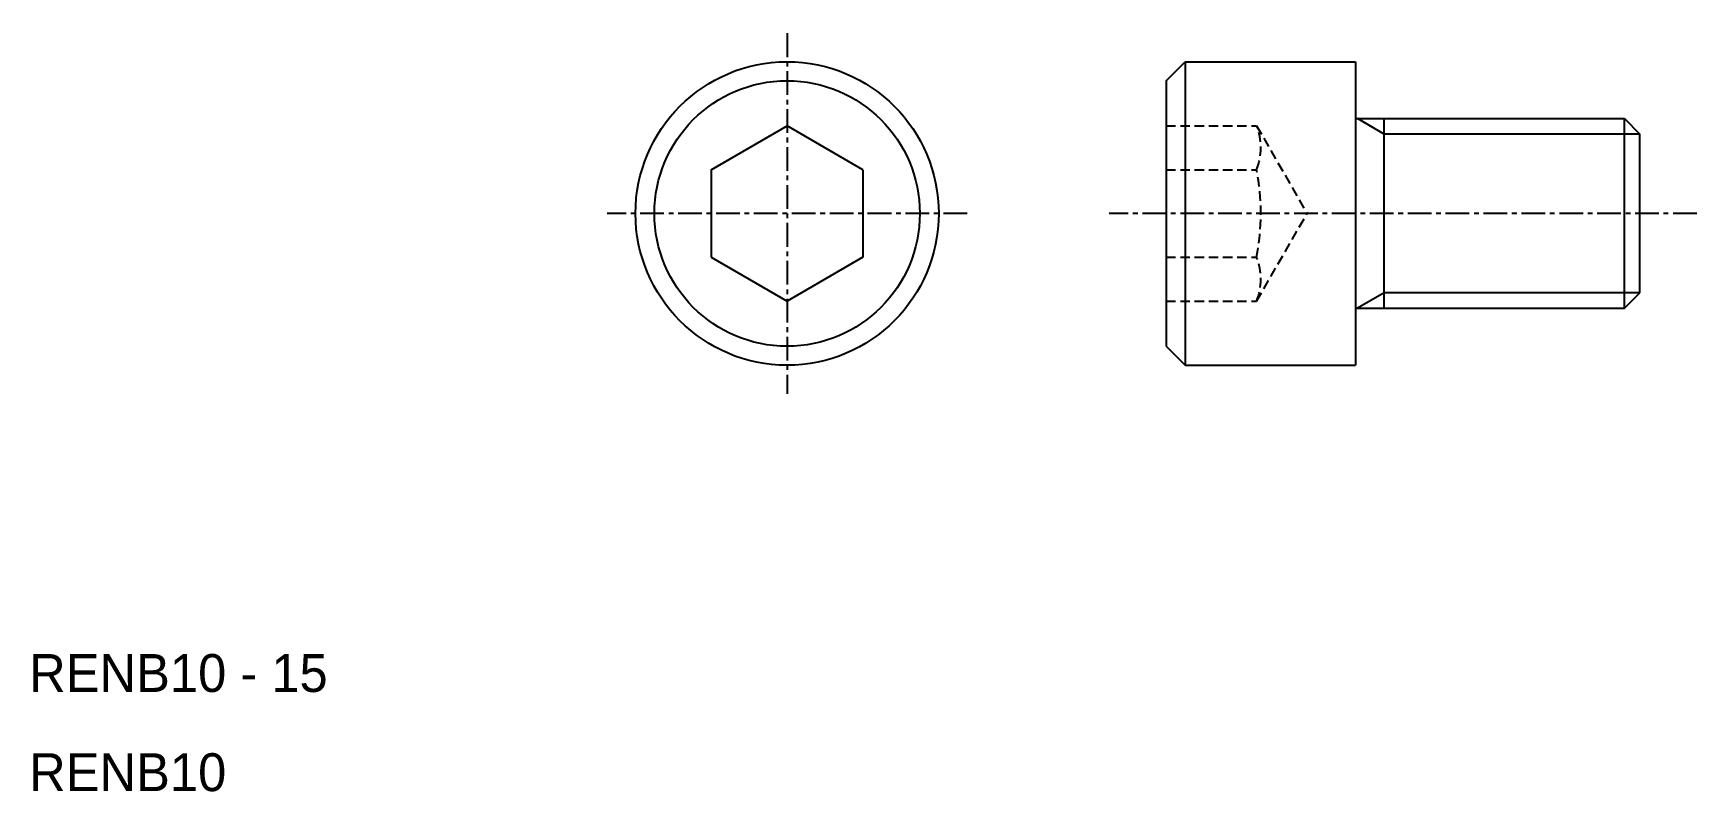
# Model space of a CAD drawing. Extents: x 10.2 to 98, y 10 to 50.
import ezdxf

# ---------------------------------------------------------------- set-up
doc = ezdxf.new("R2010")
doc.units = 0
doc.linetypes.add('CENTER', pattern=[2, 1.25, -0.25, 0.25, -0.25])
doc.linetypes.add('DASHED', pattern=[0.75, 0.5, -0.25])
doc.layers.get('0').update_dxf_attribs({"linetype": 'CONTINUOUS'})
doc.layers.add('CENTER', color=1, linetype='CENTER')

msp = doc.modelspace()

# ---------------------------------------------------------------- linework, layer by layer
at = {"color": 7, "linetype": 'CONTINUOUS'}
for p, q in [((70, 47.457), (71, 48.457)), ((71, 48.457), (71, 32.457)), ((71, 48.457), (80, 48.457)), ((80, 48.457), (80, 45.457)), ((70, 47.457), (70, 33.457)), ((46, 42.767), (50, 45.076)), ((54, 42.767), (50, 45.076)), ((80, 45.457), (94.188, 45.457)), ((80, 45.457), (80, 35.457)), ((81.5, 35.457), (81.5, 45.457)), ((94.188, 35.457), (94.188, 45.457)), ((94.188, 45.457), (95, 44.645)), ((95, 36.269), (95, 44.645)), ((46, 42.767), (46, 38.148)), ((54, 42.767), (54, 38.148)), ((46, 38.148), (50, 35.839)), ((54, 38.148), (50, 35.839)), ((94.188, 35.457), (95, 36.269)), ((80, 35.457), (94.188, 35.457)), ((80, 35.457), (80, 32.457)), ((70, 33.457), (71, 32.457)), ((71, 32.457), (80, 32.457))]:
    msp.add_line(p, q, dxfattribs=at)
at = {"color": 3, "linetype": 'DASHED'}
for p, q in [((70, 45.076), (74.776, 45.076)), ((74.776, 45.076), (77.442, 40.457)), ((70, 42.767), (74.776, 42.767)), ((74.776, 35.839), (77.442, 40.457)), ((70, 38.148), (74.776, 38.148)), ((70, 35.839), (74.776, 35.839))]:
    msp.add_line(p, q, dxfattribs=at)
at = {"color": 3, "linetype": 'CONTINUOUS'}
for p, q in [((81.5, 44.645), (80.094, 45.457)), ((95, 44.645), (81.5, 44.645)), ((81.5, 36.269), (80.094, 35.457)), ((95, 36.269), (81.5, 36.269))]:
    msp.add_line(p, q, dxfattribs=at)
at = {"color": 7, "linetype": 'CONTINUOUS'}
for radius in [8, 7]:
    msp.add_circle((50, 40.457), radius, dxfattribs=at)
at = {"color": 3, "linetype": 'DASHED'}
for centre, radius, start, end in [((71.916, 43.922), 3.084, 338.01264, 21.98736), ((63, 40.457), 12, 348.9042, 11.0958), ((71.916, 36.993), 3.084, 338.01264, 21.98736)]:
    msp.add_arc(centre, radius, start, end, dxfattribs=at)
at = {"layer": 'CENTER', "color": 1, "linetype": 'CENTER'}
for p, q in [((50, 49.957), (50, 30.957)), ((59.5, 40.457), (40.5, 40.457)), ((98, 40.457), (67, 40.457))]:
    msp.add_line(p, q, dxfattribs=at)

# ---------------------------------------------------------------- texts
at = {"color": 7, "linetype": 'CONTINUOUS'}
for s, p in [('RENB10 - 15', (10, 15.229)), ('RENB10', (10, 10))]:
    msp.add_text(s, height=2, dxfattribs=at).set_placement(p)

doc.saveas('drawing.dxf')
